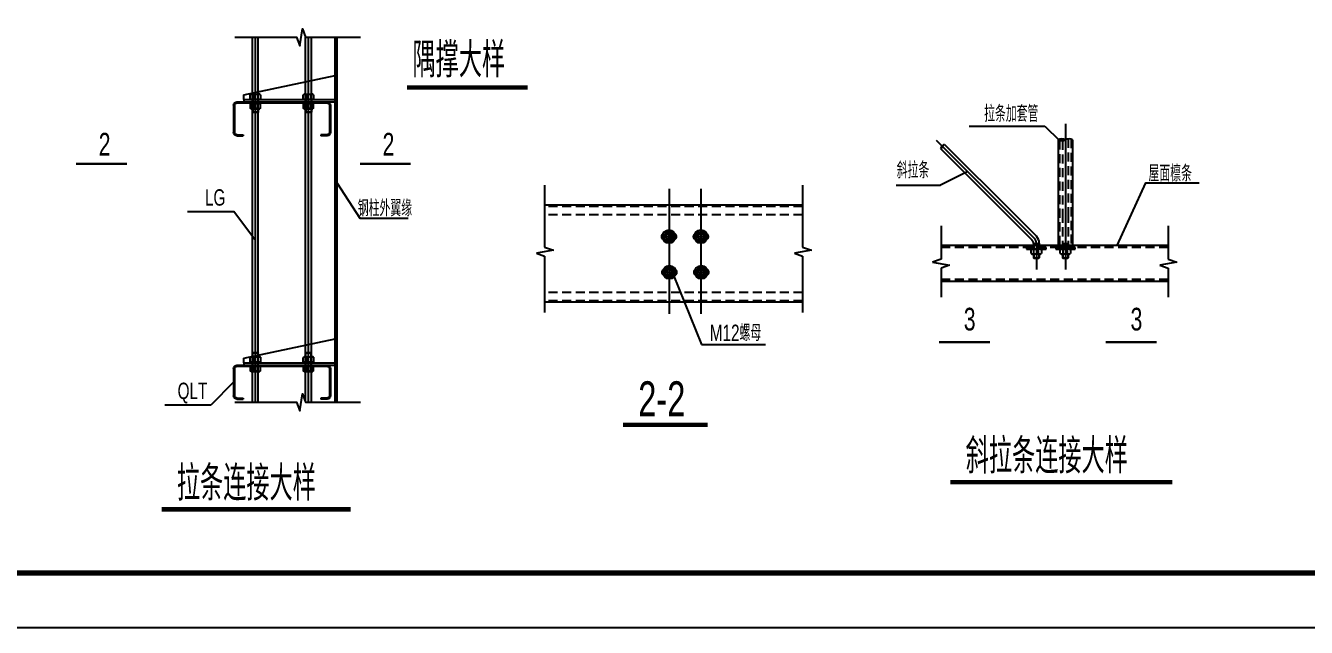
# Model space of a CAD drawing. Extents: x 95752 to 843522, y -411933 to 75567.
# Drawn here: x 684667 to 708188, y -113089 to -102041 of the extents above; entities that cross this region are included whole.
import ezdxf
from ezdxf.enums import TextEntityAlignment as Align

# ---------------------------------------------------------------- set-up
doc = ezdxf.new("R2010")
doc.units = 0
doc.header["$LTSCALE"] = 1000
doc.header["$MEASUREMENT"] = 0
doc.linetypes.add('ACAD_ISO04W100', pattern=[30, 24, -3, 0, -3])
doc.linetypes.add('HIDDEN', pattern=[0.375, 0.25, -0.125])
for name, color, linetype in [('AXIS', 3, 'Continuous'), ('DOTE', 1, 'Continuous'), ('hidden', 6, 'Continuous'), ('PUB_TITLE', 4, 'Continuous'), ('文字', 7, 'Continuous'), ('标注', 3, 'Continuous'), ('檩条', 4, 'Continuous'), ('钢梁', 134, 'Continuous')]:
    doc.layers.add(name, color=color, linetype=linetype)
doc.styles.add('GS_Rein', font='GS_TXT.shx', dxfattribs={"width": 0.699999988079071, "bigfont": 'GS_HZTXT.shx'})

# ---------------------------------------------------------------- blocks, each defined once
blk = doc.blocks.new('A$C1A8A6F11')
blk.add_lwpolyline([(20.39521481846941, 11.39521521422921), (15.89521481846941, 19.1894438482841), (6.895214818469412, 19.1894438482841), (2.395214818469412, 11.39521521422921), (6.895214818469412, 3.600986580174321), (15.89521481846941, 3.600986580174321)], close=True)
blk.add_circle((11.39521481846941, 11.39521521422921), 5)
at = {"layer": 'AXIS', "linetype": 'ACAD_ISO04W100', "ltscale": 0.2}
for p, q in [((11.39521481846941, 22.79043038925647), (11.39521481846941, 3.92019501e-08)), ((22.79042999352578, 11.39521521422921), (-3.565287443e-07, 11.39521521422921))]:
    blk.add_line(p, q, dxfattribs=at)
blk = doc.blocks.new('C20020')
for p, q in [((-35, 193), (-35, 7)), ((-33, 193), (-33, 7)), ((-28, 200), (28, 200)), ((-28, 198), (28, 197.9999999999999)), ((33, 192.9999999999999), (33, 180)), ((35, 192.9999999999999), (35, 180)), ((33, 180), (35, 180)), ((-28, 2), (28, 2.000000000000056)), ((-28, -5.68e-14), (28, 0)), ((33, 7.000000000000056), (33, 19.99999999999997)), ((33, 20.00000000000003), (35, 20)), ((35, 7.000000000000056), (35, 19.99999999999997))]:
    blk.add_line(p, q)
for centre, radius, start, end in [((-28, 193), 7, 89.99999999999996, 180), ((-28, 193), 5, 89.99999999999996, 180), ((28, 192.9999999999999), 7, 0, 89.99999999999991), ((28, 192.9999999999999), 5, 0, 89.99999999999991), ((-28, 7), 7, 180, 270.0000000000001), ((-28, 7), 5, 180, 270.0000000000001), ((28, 7.000000000000056), 7, 270.0000000000001, 0), ((28, 7.000000000000056), 5, 270.0000000000001, 0)]:
    blk.add_arc(centre, radius, start, end)
blk = doc.blocks.new('A$C609C00E2')
for centre in [(16588.77460116776, 25321.64457810522, 0.0379960220398966), (17468.00262908288, 25321.64457810522, 0.0379960220398966), (16600.77460116776, 24339.92221218185, 0.0379960220398966), (17480.00262908288, 24339.92221218185, 0.0379960220398966)]:
    blk.add_circle(centre, 182.3234427995339)
at = {"layer": 'DOTE', "color": 8}
for p, q in [((5196.064410994527, 20766.4927243331), (5196.064411367522, 30815.40595602419)), ((6657.482264558784, 20766.49272433296), (6657.482264932129, 30815.40595602384)), ((27509.06075266039, 28425.53084600845, -0.0126653405397149), (27509.06075266039, 24412.57206182717, -0.0126653405401803)), ((23951.88929350756, 27977.26189710945, -0.0126653405396426), (26650.48210889928, 25278.66908169782, -0.0126653405400739)), ((16600.77460116776, 23190.4200894438, 0.0379960220398966), (16600.77460116776, 26641.49200018565, 0.0379960220398966)), ((17480.00262908288, 23190.4200894438, 0.0379960220398966), (17480.00262908288, 26641.49200018565, 0.0379960220398966)), ((26709.06075266784, 25137.24772546114, -0.0126653405400944), (26709.06075266039, 24412.57206182717, -0.0126653405401803))]:
    blk.add_line(p, q, dxfattribs=at)
blk.add_arc((26509.06075266784, 25137.24772546114, -0.0126653405747482), 199.9999999999999, 0, 45.00000002908494, dxfattribs=at)
at = {"layer": 'hidden', "color": 6, "linetype": 'HIDDEN', "extrusion": (-1e-16, 0, -1)}
for p, q in [((16688.77460116776, 25421.64457810382, 0.0379960220396391), (16488.77460116777, 25421.64457810382, 0.0379960220396391)), ((17568.00262908288, 25421.64457810382, 0.0379960220396391), (17368.00262908288, 25421.64457810382, 0.0379960220396391)), ((16688.77460116776, 25221.64457810382, 0.0379960220396391), (16488.77460116777, 25221.64457810382, 0.0379960220396391)), ((17568.00262908288, 25221.64457810382, 0.0379960220396391), (17368.00262908288, 25221.64457810382, 0.0379960220396391)), ((16700.77460116776, 24439.92221218001, 0.0379960220396391), (16500.77460116776, 24439.92221218001, 0.0379960220396391)), ((17580.00262908288, 24439.92221218001, 0.0379960220396391), (17380.00262908288, 24439.92221218001, 0.0379960220396391)), ((16700.77460116776, 24239.92221218001, 0.0379960220396391), (16500.77460116776, 24239.92221218001, 0.0379960220396391)), ((17580.00262908288, 24239.92221218001, 0.0379960220396391), (17380.00262908288, 24239.92221218001, 0.0379960220396391))]:
    blk.add_line(p, q, dxfattribs=at)
for centre, start, end in [((-16488.77460116777, 25321.64457810382, -0.0379960220419281), 270, 90), ((-16688.77460116776, 25321.64457810382, -0.0379960220419281), 90, 270), ((-17368.00262908288, 25321.64457810382, -0.0379960220420358), 270, 90), ((-17568.00262908288, 25321.64457810382, -0.0379960220420358), 90, 270), ((-16500.77460116776, 24339.92221218001, -0.0379960220419296), 270, 90), ((-16700.77460116776, 24339.92221218001, -0.0379960220419296), 90, 270), ((-17380.00262908288, 24339.92221218001, -0.0379960220420372), 270, 90), ((-17580.00262908288, 24339.92221218001, -0.0379960220420372), 90, 270)]:
    blk.add_arc(centre, 99.99999999999999, start, end, dxfattribs=at)
at = {"layer": '文字', "extrusion": (-1e-16, 0, -1)}
for p, q in [((24856.62934251327, 28363.65471174827, -0.0253306812673381), (26945.33446013962, 28363.65471174827, -0.0253306812677657)), ((24819.40253845451, 27110.78362682171, -0.025330681220728), (24073.49123575597, 26735.20514939693, -0.025330681268096)), ((22852.02531579195, 26735.20514939693, -0.0253306812673381), (24073.49123575597, 26735.20514939693, -0.025330681268096)), ((3323.269364119973, 26012.31150759035), (4604.170287487097, 26012.31150759035)), ((5196.064411159373, 25213.1851213265), (4604.170287487097, 26012.31150759035)), ((16708.77460116357, 24277.56838310929, 0.0379960220398834), (17485.74446050706, 22354.32958019281, 0.0253306813587943)), ((17485.74446050706, 22354.32958019281, 0.0253306813587943), (19251.58281074231, 22354.32958019281, 0.0253306813587943)), ((4596.06441107695, 21312.74016413605), (3979.541866101325, 20686.12471423056)), ((2698.640942733852, 20686.12471423056), (3979.541866101325, 20686.12471423056))]:
    blk.add_line(p, q, dxfattribs=at)
at = {"layer": '文字'}
blk.add_line((26945.33446013962, 28363.65471174827, -0.0253306812677657), (27349.06075266039, 27966.53429053392, -0.0126653405397786), dxfattribs=at)
for points, const_width in [([(9375.658694576006, 29430.22481247713), (12699.59689533198, 29430.22481247713)], 120), ([(1658.097972090472, 27327.27640077416), (257.5897578736767, 27327.27640077416)], 62.49999999999998), ([(9477.727196010528, 27327.27640077416), (8077.21898179478, 27327.27640077416)], 62.49999999999998), ([(24028.2042902048, 22416.93904681318), (25428.71250442125, 22416.93904681318)], 62.49999999999998), ([(28622.72706303548, 22416.93904681318), (30023.23527725122, 22416.93904681318)], 62.49999999999998), ([(15323.38776311092, 20137.08207888206), (17651.02409622527, 20137.08207888206)], 120), ([(24343.70651119191, 18558.77003403884), (30456.7184497352, 18558.77003403884)], 120), ([(2614.43410862179, 17810.19440404107), (7823.00045321323, 17810.19440404107)], 120)]:
    blk.add_lwpolyline(points, dxfattribs=dict(at, const_width=const_width))
blk.add_lwpolyline([(7446.064411042375, 26794.43953494017), (8070.879257026128, 25831.44741623267), (9403.88705409365, 25831.44741623336)], dxfattribs=at)
at = {"layer": '文字', "elevation": -0.0253306812673345}
blk.add_lwpolyline([(28934.98287170439, 25073.42377126764), (29725.09548798774, 26803.71172962853), (31195.8245629227, 26803.71172962853)], dxfattribs=at)
at = {"layer": '标注', "color": 3, "extrusion": (-1e-16, 0, -1)}
for p, q in [((24091.68293791835, 25620.53880334465, -0.0126653405868875), (24091.68293791835, 24699.45211017877, -0.0126653405868875)), ((24091.68293791835, 24699.45211017877, -0.0126653405868875), (23849.06135359441, 24615.52714158059, -0.0126653405868875)), ((23849.06135359441, 24615.52714158059, -0.0126653405868875), (24318.13056643622, 24534.71056349913, -0.0126653405868875)), ((24318.13056643622, 24534.71056349913, -0.0126653405868875), (24091.68293791835, 24452.99610557873, -0.0126653405868875)), ((24091.68293791835, 24452.99610557873, -0.0126653405868875), (24091.68293791835, 23651.63922447854, -0.0126653405868875))]:
    blk.add_line(p, q, dxfattribs=at)
at = {"layer": '标注', "color": 3, "extrusion": (1e-16, 0, -1)}
for p, q in [((30339.11979229038, 25620.53880334465, -0.0126653405868875), (30339.11979229038, 24699.45211017877, -0.0126653405868875)), ((30339.11979229038, 24699.45211017877, -0.0126653405868875), (30581.74137661432, 24615.52714158059, -0.0126653405868875)), ((30581.74137661432, 24615.52714158059, -0.0126653405868875), (30112.67216377205, 24534.71056349913, -0.0126653405868875)), ((30112.67216377205, 24534.71056349913, -0.0126653405868875), (30339.11979229038, 24452.99610557873, -0.0126653405868875)), ((30339.11979229038, 24452.99610557873, -0.0126653405868875), (30339.11979229038, 23651.63922447854, -0.0126653405868875))]:
    blk.add_line(p, q, dxfattribs=at)
at = {"layer": '标注'}
for centre, radius, start, end in [((27409.06075266039, 27820.71522276057, -0.0126653405397411), 192.3089953987537, 58.66798482928552, 121.3320151707145), ((27409.06075266039, 28149.24375857369, -0.0126653405397411), 192.3089953987537, 238.6679848292855, 301.3320151707144), ((27419.98638917052, 27886.92839550565, -0.0126653405397411), 106.6186870914103, 53.07032172135547, 131.6997476686562), ((27609.06075266039, 27820.71522276057, -0.0126653405397411), 192.3089953987537, 58.66798482928552, 121.3320151707145)]:
    blk.add_arc(centre, radius, start, end, dxfattribs=at)
at = {"layer": '檩条', "extrusion": (0, -1e-16, -1)}
for p, q in [((5116.064410994528, 20766.4927243331), (5116.06441136822, 30815.40595602419)), ((5276.064410993829, 20766.4927243331), (5276.06441136892, 30815.40595602419)), ((6577.482264559134, 20772.42987295941), (6577.482264933177, 30821.34310361487)), ((6737.482264557737, 20766.49272433296), (6737.482264933875, 30815.40595602384))]:
    blk.add_line(p, q, dxfattribs=at)
at = {"layer": '檩条', "linetype": 'ByBlock'}
for p, q in [((4878.986282547004, 29223.25483847549), (7396.064411322121, 29761.69258017142)), ((4879.956646093633, 29098.07739095023), (4878.986282547004, 29223.25483847549)), ((4879.95664578909, 29098.07739095032), (7396.064411024564, 29098.07739104671)), ((4879.95664578909, 29098.07739095032), (4879.956645790954, 29031.41072428459)), ((4879.956645790954, 29031.41072428459), (7396.064411027357, 29031.41072437994)), ((4878.986282269004, 21971.25094499765), (7396.064411044121, 22509.68868669358)), ((4879.956645815633, 21846.07349747245), (4878.986282269004, 21971.25094499765)), ((4879.956645815633, 21846.07349747245), (4879.956645818428, 21779.40683080396)), ((4879.956645815633, 21846.07349747245), (7396.064411051805, 21846.07349756744)), ((4879.956645818428, 21779.40683080396), (7396.064411053202, 21779.40683090175))]:
    blk.add_line(p, q, dxfattribs=at)
at = {"layer": '檩条', "extrusion": (0, 1e-16, -1)}
for p, q in [((5079.937288664281, 29242.07739095861), (5052.064411298371, 29225.47316522082)), ((5052.064411301865, 29098.07739095722), (5052.064411298371, 29225.47316522082)), ((5340.064411303261, 29098.07739096778), (5052.064411301865, 29098.07739095722)), ((5052.064411306055, 28986.42930310278), (5052.064411311643, 28859.03352883415)), ((5052.064411306055, 28986.42930310278), (5340.064411306055, 28986.42930311325)), ((5079.937288664281, 29242.07739095861), (5316.591647341614, 29242.07739096429)), ((5120.788340833737, 29242.07739095381), (5079.937288664281, 29242.07739095861)), ((5116.064411301864, 29098.07739095791), (5116.064411306754, 28986.42930310348)), ((5140.50953436736, 29226.88056178484), (5120.788340833737, 29242.07739095381)), ((5124.064411301865, 29098.07739095591), (5124.064411306754, 28986.42930310278)), ((5140.174829720752, 29227.1384797128), (5140.174829724943, 29098.0773909601)), ((5140.174829734722, 28857.36821435462), (5140.174829729833, 28986.42930310697)), ((5196.064411297673, 29242.07739095722), (5140.50953436736, 29226.88056178484)), ((5260.245369739132, 29227.58426255969), (5196.064411297673, 29242.07739095722)), ((5282.78387533885, 29242.07739096071), (5260.245369739132, 29227.58426255969)), ((5260.696488266811, 29227.87434917339), (5260.696488272398, 29098.0773909594)), ((5260.696488278686, 28856.6323448981), (5260.696488275891, 28986.42930311256)), ((5268.064411303261, 29098.07739096211), (5268.064411306055, 28986.42930310825)), ((5276.064411303261, 29098.07739096149), (5276.064411306055, 28986.42930310697)), ((5316.591647341614, 29242.07739096429), (5282.78387533885, 29242.07739096071)), ((5340.064411298372, 29226.01956774516), (5316.591647341614, 29242.07739096429)), ((5340.064411298372, 29226.01956774516), (5340.064411303261, 29098.07739096778)), ((5340.064411310247, 28858.48712632959), (5340.064411306055, 28986.42930311325)), ((6541.355142228538, 29242.07739101179), (6513.48226486228, 29225.47316527402)), ((6513.482264866819, 29098.07739101039), (6513.48226486228, 29225.47316527402)), ((6801.48226486682, 29098.07739102087), (6513.482264866819, 29098.07739101039)), ((6513.482264869614, 28986.42930315586), (6513.482264875202, 28859.03352888735)), ((6513.482264869614, 28986.42930315586), (6801.482264870661, 28986.42930316692)), ((6582.206194399041, 29242.07739100751), (6541.355142228538, 29242.07739101179)), ((6541.355142228538, 29242.07739101179), (6778.009500906221, 29242.07739101738)), ((6577.482264866121, 29098.07739101109), (6577.482264871709, 28986.42930315714)), ((6601.927387932315, 29226.88056183804), (6582.206194399041, 29242.07739100751)), ((6585.48226486647, 29098.0773910096), (6585.482264871709, 28986.42930315645)), ((6601.592683284311, 29227.13847976623), (6601.592683289201, 29098.07739101379)), ((6601.59268329828, 28857.36821440817), (6601.592683294089, 28986.42930316064)), ((6657.48226486228, 29242.07739101039), (6601.927387932315, 29226.88056183804)), ((6721.66322330269, 29227.58426261312), (6657.48226486228, 29242.07739101039)), ((6744.201728902758, 29242.07739101388), (6721.66322330269, 29227.58426261312)), ((6722.114341832114, 29227.87434922648), (6722.114341836307, 29098.0773910131)), ((6722.114341843989, 28856.63234495162), (6722.114341840498, 28986.42930316564)), ((6729.482264867518, 29098.07739101528), (6729.482264870661, 28986.42930316145)), ((6737.48226486682, 29098.07739101519), (6737.482264870661, 28986.42930316006)), ((6778.009500906221, 29242.07739101738), (6744.201728902758, 29242.07739101388)), ((6801.482264863327, 29226.01956779885), (6778.009500906221, 29242.07739101738)), ((6801.482264863327, 29226.01956779885), (6801.48226486682, 29098.07739102087)), ((6801.482264874852, 28858.48712638268), (6801.482264870661, 28986.42930316692)), ((5079.93728868058, 28842.42930310336), (5052.064411311643, 28859.03352883415)), ((5079.93728868058, 28842.42930310336), (5316.591647355584, 28842.42930310767)), ((5120.788340847008, 28842.42930310348), (5079.93728868058, 28842.42930310336)), ((5116.064411312342, 28842.42930310278), (5116.064411315136, 28745.77443021597)), ((5124.064411315834, 28737.77443021527), (5116.064411315136, 28745.77443021597)), ((5276.064411315834, 28745.77443021946), (5116.064411315136, 28745.77443021597)), ((5140.509534380631, 28857.62613228001), (5120.788340847008, 28842.42930310348)), ((5124.064411312342, 28842.42930310138), (5124.064411315834, 28737.77443021527)), ((5268.064411315136, 28737.77443022071), (5124.064411315834, 28737.77443021527)), ((5196.064411310246, 28842.42930310697), (5140.509534380631, 28857.62613228001)), ((5260.245369753102, 28856.92243151041), (5196.064411310246, 28842.42930310697)), ((5282.783875352819, 28842.42930311046), (5260.245369753102, 28856.92243151041)), ((5268.064411311644, 28842.42930310697), (5268.064411315136, 28737.77443022071)), ((5268.064411315136, 28737.77443022071), (5276.064411315834, 28745.77443021946)), ((5276.064411311644, 28842.42930311256), (5276.064411315834, 28745.77443021946)), ((5316.591647355584, 28842.42930310767), (5282.783875352819, 28842.42930311046)), ((5340.064411310247, 28858.48712632959), (5316.591647355584, 28842.42930310767)), ((6541.355142244603, 28842.42930315656), (6513.482264875202, 28859.03352888735)), ((6582.206194412312, 28842.42930315656), (6541.355142244603, 28842.42930315656)), ((6541.355142244603, 28842.42930315656), (6778.00950092019, 28842.42930316133)), ((6577.482264876599, 28842.42930315586), (6577.482264879392, 28745.77443026906)), ((6737.482264880789, 28745.77443027255), (6577.482264879392, 28745.77443026906)), ((6585.482264880091, 28737.77443026891), (6577.482264879392, 28745.77443026906)), ((6601.927387945237, 28857.6261323331), (6582.206194412312, 28842.42930315656)), ((6585.482264876599, 28842.42930315505), (6585.482264880091, 28737.77443026891)), ((6729.482264880092, 28737.77443027395), (6585.482264880091, 28737.77443026891)), ((6657.482264875202, 28842.42930316064), (6601.927387945237, 28857.6261323331)), ((6721.663223317358, 28856.92243156396), (6657.482264875202, 28842.42930316064)), ((6744.201728917426, 28842.42930316413), (6721.663223317358, 28856.92243156396)), ((6729.482264876249, 28842.42930316005), (6729.482264880092, 28737.77443027395)), ((6729.482264880092, 28737.77443027395), (6737.482264880789, 28745.77443027255)), ((6737.482264876248, 28842.42930316622), (6737.482264880789, 28745.77443027255)), ((6778.00950092019, 28842.42930316133), (6744.201728917426, 28842.42930316413)), ((6801.482264874852, 28858.48712638268), (6778.00950092019, 28842.42930316133)), ((26629.06075266784, 25131.72487796241, -0.012665340540162), (26629.06075266784, 24980.09043793616, -0.0126653405401574)), ((26637.06075266295, 25131.72487796241, -0.0126653405401534), (26637.06075266295, 24980.09043793476, -0.0126653405401574)), ((26781.06075266574, 25131.72487796241, -0.0126653405401534), (26781.06075266574, 24980.09043793476, -0.0126653405401574)), ((26789.06075266784, 25142.77057295808, -0.0126653405401511), (26789.06075266039, 24980.09043793616, -0.0126653405401574)), ((5079.937288392801, 22013.27661070696), (5052.064411026659, 21996.67238496849)), ((5052.064411030849, 21869.27661070557), (5052.064411026659, 21996.67238496849)), ((5120.788340561325, 22013.27661070836), (5079.937288392801, 22013.27661070696)), ((5079.937288392801, 22013.27661070696), (5316.591647069202, 22013.27661071884)), ((5124.06441102177, 22117.93148359869), (5116.064411022467, 22109.93148359319)), ((5116.064411025262, 22013.27661070647), (5116.064411022467, 22109.93148359319)), ((5276.064411021769, 22109.93148360358), (5116.064411022467, 22109.93148359319)), ((5140.50953409425, 21998.07978153895), (5120.788340561325, 22013.27661070836)), ((5124.064411025262, 22013.27661070626), (5124.06441102177, 22117.93148359869)), ((5268.064411021071, 22117.93148360358), (5124.06441102177, 22117.93148359869)), ((5140.174829448341, 21998.33769946091), (5140.174829453229, 21869.27661070857)), ((5196.064411023865, 22013.27661071136), (5140.50953409425, 21998.07978153895)), ((5260.24536946672, 21998.78348230792), (5196.064411023865, 22013.27661071136)), ((5282.783875065739, 22013.27661071534), (5260.24536946672, 21998.78348230792)), ((5260.6964879937, 21999.07356892782), (5260.696488000686, 21869.27661071415)), ((5268.064411021071, 22117.93148360358), (5276.064411021769, 22109.93148360358)), ((5268.06441102596, 22013.27661071136), (5268.064411021071, 22117.93148360358)), ((5276.064411024563, 22013.27661071695), (5276.064411021769, 22109.93148360358)), ((5316.591647069202, 22013.27661071884), (5282.783875065739, 22013.27661071534)), ((5340.064411025959, 21997.21878749994), (5316.591647069202, 22013.27661071884)), ((5340.064411025959, 21997.21878749994), (5340.064411031548, 21869.27661071625)), ((6541.355141957175, 22013.27661076025), (6513.482264591265, 21996.67238502184)), ((6513.482264595456, 21869.27661075885), (6513.482264591265, 21996.67238502184)), ((6541.355141957175, 22013.27661076025), (6778.009500633809, 22013.27661077213)), ((6582.20619412593, 22013.27661076165), (6541.355141957175, 22013.27661076025)), ((6585.482264586025, 22117.93148365186), (6577.482264586724, 22109.93148364688)), ((6737.482264586724, 22109.93148365675), (6577.482264586724, 22109.93148364688)), ((6577.482264589519, 22013.27661076005), (6577.482264586724, 22109.93148364688)), ((6601.927387659205, 21998.07978159204), (6582.20619412593, 22013.27661076165)), ((6729.482264585676, 22117.93148365675), (6585.482264586025, 22117.93148365186)), ((6585.482264589519, 22013.27661075955), (6585.482264586025, 22117.93148365186)), ((6601.592683013295, 21998.33769951458), (6601.592683018186, 21869.27661076214)), ((6657.482264587423, 22013.27661076444), (6601.927387659205, 21998.07978159204)), ((6721.663223031676, 21998.78348236162), (6657.482264587423, 22013.27661076444)), ((6744.201728630345, 22013.27661076863), (6721.663223031676, 21998.78348236162)), ((6722.114341559005, 21999.07356898103), (6722.114341565291, 21869.27661076724)), ((6729.482264590217, 22013.27661076494), (6729.482264585676, 22117.93148365675)), ((6729.482264585676, 22117.93148365675), (6737.482264586724, 22109.93148365675)), ((6737.482264589518, 22013.27661077003), (6737.482264586724, 22109.93148365675)), ((6778.009500633809, 22013.27661077213), (6744.201728630345, 22013.27661076863)), ((6801.482264590217, 21997.21878755302), (6778.009500633809, 22013.27661077213)), ((6801.482264590217, 21997.21878755302), (6801.482264595804, 21869.27661076933)), ((5052.064411030849, 21869.27661070557), (5340.064411031548, 21869.27661071625)), ((5340.064411035739, 21752.74016414469), (5052.06441103504, 21752.74016413395)), ((5052.06441103504, 21752.74016413395), (5052.064411040628, 21625.34438986494)), ((5079.937288408167, 21608.74016413395), (5052.064411040628, 21625.34438986494)), ((5079.937288408167, 21608.74016413395), (5316.591647083871, 21608.74016414513)), ((5120.788340578088, 21608.74016413492), (5079.937288408167, 21608.74016413395)), ((5116.064411036437, 21752.74016413491), (5116.064411030849, 21869.27661070577)), ((5140.509534110315, 21623.93699331116), (5120.788340578088, 21608.74016413492)), ((5124.064411036437, 21752.74016413395), (5124.064411030849, 21869.27661071136)), ((5140.174829463707, 21623.6790753864), (5140.174829459517, 21752.74016413815)), ((5196.064411040628, 21608.74016413841), (5140.509534110315, 21623.93699331116)), ((5260.245369482087, 21623.23329254193), (5196.064411040628, 21608.74016413841)), ((5282.783875082503, 21608.7401641419), (5260.245369482087, 21623.23329254193)), ((5260.696488009067, 21622.94320592959), (5260.696488004876, 21752.74016414304)), ((5268.064411035739, 21752.74016413884), (5268.064411030151, 21869.27661071695)), ((5276.064411034342, 21752.74016414443), (5276.064411030152, 21869.27661071555)), ((5316.591647083871, 21608.74016414513), (5282.783875082503, 21608.7401641419)), ((5340.064411041327, 21624.797987361), (5316.591647083871, 21608.74016414513)), ((5340.064411041327, 21624.797987361), (5340.064411035739, 21752.74016414469)), ((6513.482264595456, 21869.27661075885), (6801.482264595804, 21869.27661076933)), ((6513.482264599646, 21752.7401641873), (6513.482264605234, 21625.34438991803)), ((6801.482264599996, 21752.74016419821), (6513.482264599646, 21752.7401641873)), ((6541.355141972191, 21608.7401641873), (6513.482264605234, 21625.34438991803)), ((6582.206194142695, 21608.74016418844), (6541.355141972191, 21608.7401641873)), ((6541.355141972191, 21608.7401641873), (6778.009500649176, 21608.74016419848)), ((6577.482264600694, 21752.74016418843), (6577.482264595106, 21869.27661075885)), ((6601.927387674223, 21623.93699336451), (6582.206194142695, 21608.74016418844)), ((6585.482264600694, 21752.74016418704), (6585.482264595106, 21869.27661076494)), ((6601.592683028314, 21623.67907543949), (6601.592683023773, 21752.74016419123)), ((6657.482264604187, 21608.74016419193), (6601.927387674223, 21623.93699336451)), ((6721.663223046693, 21623.23329259537), (6657.482264604187, 21608.74016419193)), ((6744.20172864711, 21608.74016419542), (6721.663223046693, 21623.23329259537)), ((6722.114341572975, 21622.94320598283), (6722.11434157018, 21752.74016419612)), ((6729.482264600695, 21752.74016419193), (6729.482264595105, 21869.27661077003)), ((6737.482264598599, 21752.74016419752), (6737.482264595107, 21869.27661076913)), ((6778.009500649176, 21608.74016419848), (6744.20172864711, 21608.74016419542)), ((6801.482264605583, 21624.79798741452), (6778.009500649176, 21608.74016419848)), ((6801.482264605583, 21624.79798741452), (6801.482264599996, 21752.74016419821))]:
    blk.add_line(p, q, dxfattribs=at)
at = {"layer": '檩条'}
for p, q in [((27309.06075266039, 27984.97949066852, -0.0126653405397765), (27309.06075266039, 25073.42377126822, -0.0126653405401056)), ((27709.06075266039, 27984.97949066852, -0.0126653405397765), (27709.06075266039, 25073.42377126822, -0.0126653405401056)), ((26629.06075266784, 25131.72487796241, -0.012665340540162), (26789.06075266784, 25131.72487796241, -0.012665340540162))]:
    blk.add_line(p, q, dxfattribs=at)
at = {"layer": '檩条', "color": 6, "linetype": 'HIDDEN'}
for p, q in [((27349.06075266039, 27966.53429053392, -0.0126653405397786), (27349.06075266039, 25073.42377126822, -0.0126653405401056)), ((27669.06075266039, 28003.42469080014, -0.0126653405397745), (27669.06075266039, 25073.42377126822, -0.0126653405401056)), ((27429.06075266783, 25131.72487796241, -0.012665340540162), (27589.06075266783, 25131.72487796241, -0.012665340540162))]:
    blk.add_line(p, q, dxfattribs=at)
at = {"layer": '檩条', "color": 6, "linetype": 'HIDDEN', "extrusion": (0, 1e-16, -1)}
for p, q in [((27429.06075266039, 27957.97758354157, -0.012665340539745), (27429.06075266039, 25953.42377126822, -0.0126653405400375)), ((27589.06075266039, 28011.98139779226, -0.0126653405397372), (27589.06075266039, 25953.42377126822, -0.0126653405400375)), ((27429.06075266783, 25953.42377126822, -0.0126653405401872), (27429.06075266783, 24980.09043793616, -0.0126653405401574)), ((27589.06075266783, 25953.42377126822, -0.0126653405401201), (27589.06075266039, 24980.09043793616, -0.0126653405401574)), ((27437.06075266295, 25131.72487796241, -0.0126653405401534), (27437.06075266295, 24980.09043793476, -0.0126653405401574)), ((27581.06075266574, 25131.72487796241, -0.0126653405401534), (27581.06075266574, 24980.09043793476, -0.0126653405401574)), ((26853.06075266574, 24980.09043793476, -0.0126653405401574), (26565.06075266295, 24980.09043793476, -0.0126653405401574)), ((26565.06075266295, 24852.14826115387, -0.0126653405401574), (26565.06075266295, 24980.09043793476, -0.0126653405401574)), ((26565.06075266295, 24852.14826115387, -0.0126653405401574), (26588.5335166211, 24836.09043793546, -0.0126653405401574)), ((26588.5335166211, 24836.09043793546, -0.0126653405401574), (26622.34128862189, 24836.09043793546, -0.0126653405401574)), ((26825.18787529587, 24836.09043793546, -0.0126653405401574), (26588.5335166211, 24836.09043793546, -0.0126653405401574)), ((26622.34128862189, 24836.09043793546, -0.0126653405401574), (26644.87979422288, 24850.58356633855, -0.0126653405401574)), ((26629.06075266039, 24836.09043793546, -0.0126653405401574), (26629.06075266039, 24739.43556504755, -0.0126653405401574)), ((26629.06075266039, 24739.43556504755, -0.0126653405401574), (26789.06075266039, 24739.43556504755, -0.0126653405401574)), ((26637.06075266295, 24731.4355650465, -0.0126653405401574), (26629.06075266039, 24739.43556504755, -0.0126653405401574)), ((26637.06075266295, 24836.09043793546, -0.0126653405401574), (26637.06075266295, 24731.4355650465, -0.0126653405401574)), ((26637.06075266295, 24731.4355650465, -0.0126653405401574), (26781.06075266574, 24731.4355650465, -0.0126653405401574)), ((26644.42867569171, 24850.29347972421, -0.0126653405401574), (26644.42867569171, 24980.09043793476, -0.0126653405401574)), ((26644.87979422288, 24850.58356633855, -0.0126653405401574), (26709.06075266784, 24836.09043793546, -0.0126653405401574)), ((26709.06075266784, 24836.09043793546, -0.0126653405401574), (26764.61562959116, 24851.28726710856, -0.0126653405401574)), ((26764.61562959116, 24851.28726710856, -0.0126653405401574), (26784.33682312828, 24836.09043793546, -0.0126653405401574)), ((26764.9503342387, 24851.02934918343, -0.0126653405401574), (26764.9503342387, 24980.09043793476, -0.0126653405401574)), ((26781.06075266574, 24836.09043793546, -0.0126653405401574), (26781.06075266574, 24731.4355650465, -0.0126653405401574)), ((26781.06075266574, 24731.4355650465, -0.0126653405401574), (26789.06075266039, 24739.43556504755, -0.0126653405401574)), ((26784.33682312828, 24836.09043793546, -0.0126653405401574), (26825.18787529587, 24836.09043793546, -0.0126653405401574)), ((26789.06075266039, 24836.09043793546, -0.0126653405401574), (26789.06075266039, 24739.43556504755, -0.0126653405401574)), ((26825.18787529587, 24836.09043793546, -0.0126653405401574), (26853.06075266574, 24852.69466366899, -0.0126653405401574)), ((26853.06075266574, 24980.09043793476, -0.0126653405401574), (26853.06075266574, 24852.69466366899, -0.0126653405401574)), ((27365.06075266295, 24852.14826115387, -0.0126653405401574), (27365.06075266295, 24980.09043793476, -0.0126653405401574)), ((27653.06075266574, 24980.09043793476, -0.0126653405401574), (27365.06075266295, 24980.09043793476, -0.0126653405401574)), ((27365.06075266295, 24852.14826115387, -0.0126653405401574), (27388.5335166211, 24836.09043793546, -0.0126653405401574)), ((27625.18787529587, 24836.09043793546, -0.0126653405401574), (27388.5335166211, 24836.09043793546, -0.0126653405401574)), ((27388.5335166211, 24836.09043793546, -0.0126653405401574), (27422.34128862189, 24836.09043793546, -0.0126653405401574)), ((27422.34128862189, 24836.09043793546, -0.0126653405401574), (27444.87979422288, 24850.58356633855, -0.0126653405401574)), ((27429.06075266039, 24836.09043793546, -0.0126653405401574), (27429.06075266039, 24739.43556504755, -0.0126653405401574)), ((27437.06075266295, 24731.4355650465, -0.0126653405401574), (27429.06075266039, 24739.43556504755, -0.0126653405401574)), ((27429.06075266039, 24739.43556504755, -0.0126653405401574), (27589.06075266039, 24739.43556504755, -0.0126653405401574)), ((27437.06075266295, 24836.09043793546, -0.0126653405401574), (27437.06075266295, 24731.4355650465, -0.0126653405401574)), ((27437.06075266295, 24731.4355650465, -0.0126653405401574), (27581.06075266574, 24731.4355650465, -0.0126653405401574)), ((27444.42867569171, 24850.29347972421, -0.0126653405401574), (27444.42867569171, 24980.09043793476, -0.0126653405401574)), ((27444.87979422288, 24850.58356633855, -0.0126653405401574), (27509.06075266783, 24836.09043793546, -0.0126653405401574)), ((27509.06075266783, 24836.09043793546, -0.0126653405401574), (27564.61562959116, 24851.28726710856, -0.0126653405401574)), ((27564.61562959116, 24851.28726710856, -0.0126653405401574), (27584.33682312828, 24836.09043793546, -0.0126653405401574)), ((27564.9503342387, 24851.02934918343, -0.0126653405401574), (27564.9503342387, 24980.09043793476, -0.0126653405401574)), ((27581.06075266574, 24836.09043793546, -0.0126653405401574), (27581.06075266574, 24731.4355650465, -0.0126653405401574)), ((27581.06075266574, 24731.4355650465, -0.0126653405401574), (27589.06075266039, 24739.43556504755, -0.0126653405401574)), ((27584.33682312828, 24836.09043793546, -0.0126653405401574), (27625.18787529587, 24836.09043793546, -0.0126653405401574)), ((27589.06075266039, 24836.09043793546, -0.0126653405401574), (27589.06075266039, 24739.43556504755, -0.0126653405401574)), ((27625.18787529587, 24836.09043793546, -0.0126653405401574), (27653.06075266574, 24852.69466366899, -0.0126653405401574)), ((27653.06075266574, 24980.09043793476, -0.0126653405401574), (27653.06075266574, 24852.69466366899, -0.0126653405401574))]:
    blk.add_line(p, q, dxfattribs=at)
at = {"layer": '檩条', "extrusion": (-1e-16, 1e-16, -1)}
for p, q in [((24067.84004831908, 27748.17405730466, -0.0126653405396347), (25862.59033434407, 25953.42377126822, -0.0126653405400051)), ((24180.97713330935, 27861.31114229374, -0.0126653405396347), (26088.86450432532, 25953.42377126822, -0.0126653405400284)), ((25862.59033434407, 25953.42377126822, -0.0126653405400051), (26590.0083234933, 25226.00578211982, -0.0126653405401552)), ((26088.86450432532, 25953.42377126822, -0.0126653405400284), (26710.95589431177, 25331.33238127606, -0.0126653405401567))]:
    blk.add_line(p, q, dxfattribs=at)
at = {"layer": '檩条', "color": 3, "extrusion": (1e-16, 0, -1)}
for p, q in [((13163.46478184033, 26738.47548000413, 0.0379960220396403), (13163.46478184033, 25032.81536894295, 0.0379960220396403)), ((20270.1501970113, 26738.47548000413, 0.0379960220392613), (20270.1501970113, 25032.81536894295, 0.0379960220392613)), ((13406.08636616857, 24948.89040034474, 0.0379960220396403), (12937.01715332758, 24868.07382226389, 0.0379960220396403)), ((12937.01715332758, 24868.07382226389, 0.0379960220396403), (13163.46478184033, 24786.35936434416, 0.0379960220396403)), ((13163.46478184033, 25032.81536894295, 0.0379960220396403), (13406.08636616857, 24948.89040034474, 0.0379960220396403)), ((13163.46478184033, 24786.35936434416, 0.0379960220396403), (13163.46478184033, 23230.82479961438, 0.0379960220396403)), ((20512.77178133896, 24948.89040034474, 0.0379960220392613), (20043.70256849844, 24868.07382226389, 0.0379960220392613)), ((20043.70256849844, 24868.07382226389, 0.0379960220392613), (20270.1501970113, 24786.35936434416, 0.0379960220392613)), ((20270.1501970113, 25032.81536894295, 0.0379960220392613), (20512.77178133896, 24948.89040034474, 0.0379960220392613)), ((20270.1501970113, 24786.35936434416, 0.0379960220392613), (20270.1501970113, 23230.82479961438, 0.0379960220392613))]:
    blk.add_line(p, q, dxfattribs=at)
at = {"layer": '檩条', "extrusion": (-1e-16, 0, -1)}
for p, q in [((20270.1501970113, 26186.08887884804, 0.0379960220391123), (13153.77514593198, 26186.08887884804, 0.0379960220396391)), ((30339.11979229038, 25073.42377126822, -0.0126653405870365), (24091.68293791835, 25073.42377126822, -0.0126653405865097)), ((30339.11979229038, 24086.75710460113, -0.0126653405870365), (24091.68293791835, 24086.75710460113, -0.0126653405865097)), ((20270.1501970113, 23519.42221218164, 0.0379960220391123), (13153.77514593198, 23519.42221218164, 0.0379960220396391))]:
    blk.add_line(p, q, dxfattribs=at)
at = {"layer": '檩条', "color": 6, "linetype": 'HIDDEN', "extrusion": (-1e-16, 0, -1)}
for p, q in [((20270.1501970113, 26152.7555455151, 0.0379960220391123), (13153.77514593198, 26152.7555455151, 0.0379960220396391)), ((20270.1501970113, 25919.42221218161, 0.0379960220391123), (13153.77514593198, 25919.42221218161, 0.0379960220396391)), ((30339.11979229038, 25020.09043793476, -0.0126653405870365), (24091.68293791835, 25020.09043793476, -0.0126653405865097)), ((30339.11979229038, 24140.09043793476, -0.0126653405870365), (24091.68293791835, 24140.09043793476, -0.0126653405865097)), ((20270.1501970113, 23786.08887884804, 0.0379960220391123), (13153.77514593198, 23786.08887884804, 0.0379960220396391)), ((20270.1501970113, 23552.7555455151, 0.0379960220391123), (13153.77514593198, 23552.7555455151, 0.0379960220396391))]:
    blk.add_line(p, q, dxfattribs=at)
at = {"layer": '檩条', "color": 3, "extrusion": (0, -1e-16, -1)}
for points in [[(-4627.508590773679, 30815.40595602419), (-6333.168701833114, 30815.40595602384), (-6417.093670431292, 30572.78437170014), (-6497.910248512287, 31041.8535845431), (-6579.624706433619, 30815.40595602384), (-8087.861137640663, 30815.40595602384)], [(-4627.508590773679, 20766.4927243331), (-6333.168701833114, 20766.49272433296), (-6417.093670431292, 20523.87114000914), (-6497.910248512287, 20992.94035285179), (-6579.624706433619, 20766.49272433296), (-8087.861137640663, 20766.49272433241)]]:
    blk.add_lwpolyline(points, dxfattribs=at)
at = {"layer": '檩条', "color": 6, "linetype": 'HIDDEN', "elevation": -0.0126653405866345}
for points in [[(26442.39408599387, 25020.09043793616), (26442.39408599387, 24980.09043793616), (26975.7274193269, 24980.09043793616), (26975.7274193269, 25020.09043793616)], [(27242.39408599387, 25020.09043793616), (27242.39408599387, 24980.09043793616), (27775.7274193269, 24980.09043793616), (27775.7274193269, 25020.09043793616)]]:
    blk.add_lwpolyline(points, close=True, dxfattribs=at)
at = {"layer": '檩条'}
for centre, radius, start, end in [((24142.58527066873, 27729.99737745419, -0.0126653405396347), 76.92359815903507, 103.6679849270672, 166.3320151333357), ((24049.66336847132, 27822.91927964869, -0.0126653405396347), 76.92359815903507, 283.6679849270673, 346.3320151333357), ((24199.1538131641, 27786.56591994938, -0.0126653405396347), 76.92359815903507, 103.6679849270672, 166.3320151333357), ((26495.72741933458, 25131.72487796241, -0.0126653404705526), 133.3333333333333, 0, 45.00000002908494), ((26522.39408600156, 25142.77057295947, -0.0126653405007889), 266.6666666666666, 0, 45.00000002908494)]:
    blk.add_arc(centre, radius, start, end, dxfattribs=at)
at = {"layer": '钢梁', "extrusion": (0, -1e-16, -1)}
for p, q in [((7396.064411044121, 20766.49272433241), (7396.064411041327, 30815.40595602384)), ((7446.064411044471, 20766.49272433241), (7446.064411041676, 30815.40595602384))]:
    blk.add_line(p, q, dxfattribs=at)
at = {"layer": '标注', "extrusion": (-1e-16, 0, -1), "xscale": 16.0000000023283, "yscale": 16.0000000023283, "zscale": 16.0000000023283}
for p in [(-16771.09803826082, 25139.32113467693, -0.0379960220419281), (-17650.32606617559, 25139.32113467693, -0.0379960220420357), (-16783.09803826082, 24157.59876875315, -0.0379960220419295), (-17662.32606617559, 24157.59876875315, -0.0379960220420372)]:
    blk.add_blockref('A$C1A8A6F11', p, dxfattribs=at)
at = {"layer": '檩条', "extrusion": (0, 1e-16, -1), "xscale": 13.33333333279006, "yscale": 13.33333333279006, "zscale": 13.33333333279006, "rotation": 270}
for p in [(-7262.731077700737, 28564.74405770819), (-7262.731077727979, 21312.74016422895)]:
    blk.add_blockref('C20020', p, dxfattribs=at)
at = {"layer": '文字', "style": 'GS_Rein', "width": 0.699999988079071}
for s, p in [('隅撑大样', (9522.786261102303, 29708.23845531745)), ('2-2', (15741.70185849722, 20375.97857755819)), ('斜拉条连接大样', (24762.02060657868, 18797.66653271453)), ('拉条连接大样', (3032.748204007978, 18049.09090271758))]:
    blk.add_text(s, height=960.0000000000001, dxfattribs=at).set_placement(p)
for s, p in [('拉条加套管', (26018.23290519498, 28481.54650837395, -0.0126653405627663)), ('斜拉条', (23312.48001391476, 26926.47017390444, -0.025330681243472)), ('屋面檩条', (30397.85632472544, 26838.45657743572, -0.0126653405627663)), ('LG', (4087.671840077265, 26174.71027323872, 0.0126653407033015)), ('钢柱外翼缘', (8765.430038465189, 25877.27017850382, 0.0126653407015254)), ('M12螺母', (18422.56031985383, 22447.86497918039, 0.0253306813822802)), ('QLT', (3463.043418691494, 20848.52347987963, 0.0126653407079629))]:
    blk.add_text(s, height=450, dxfattribs=at).set_placement(p, align=Align.CENTER)
at = {"layer": '文字', "linetype": 'ByBlock', "style": 'GS_Rein', "width": 0.699999988079071}
for s, p in [('2', (879.9444665964692, 27553.2537809166)), ('2', (8699.573690516874, 27553.2537809166)), ('3', (24709.15675984963, 22736.28005840071)), ('3', (29303.67953268008, 22736.28005840071))]:
    blk.add_text(s, height=625, dxfattribs=at).set_placement(p)

msp = doc.modelspace()

# ---------------------------------------------------------------- linework, layer by layer
at = {"layer": 'PUB_TITLE'}
msp.add_lwpolyline([(628614.7504441579, -113089.4941685316), (806914.7504441579, -113089.4941685316), (806914.7504441579, -28989.49416853162), (628614.7504441579, -28989.49416853162)], close=True, dxfattribs=at)
at = {"layer": 'PUB_TITLE', "const_width": 100}
msp.add_lwpolyline([(631114.750444158, -112089.4941685316), (805914.7504441581, -112089.4941685316), (805914.7504441581, -29989.49416853162), (631114.750444158, -29989.49416853162)], close=True, dxfattribs=at)

# ---------------------------------------------------------------- block references
at = {"xscale": 0.6666666666860693, "yscale": 0.6666666666860693, "zscale": 0.6666666666860693}
msp.add_blockref('A$C609C00E2', (685422.67763585, -122795.797479884, -0.0569940330178053), dxfattribs=at)

doc.saveas('drawing.dxf')
